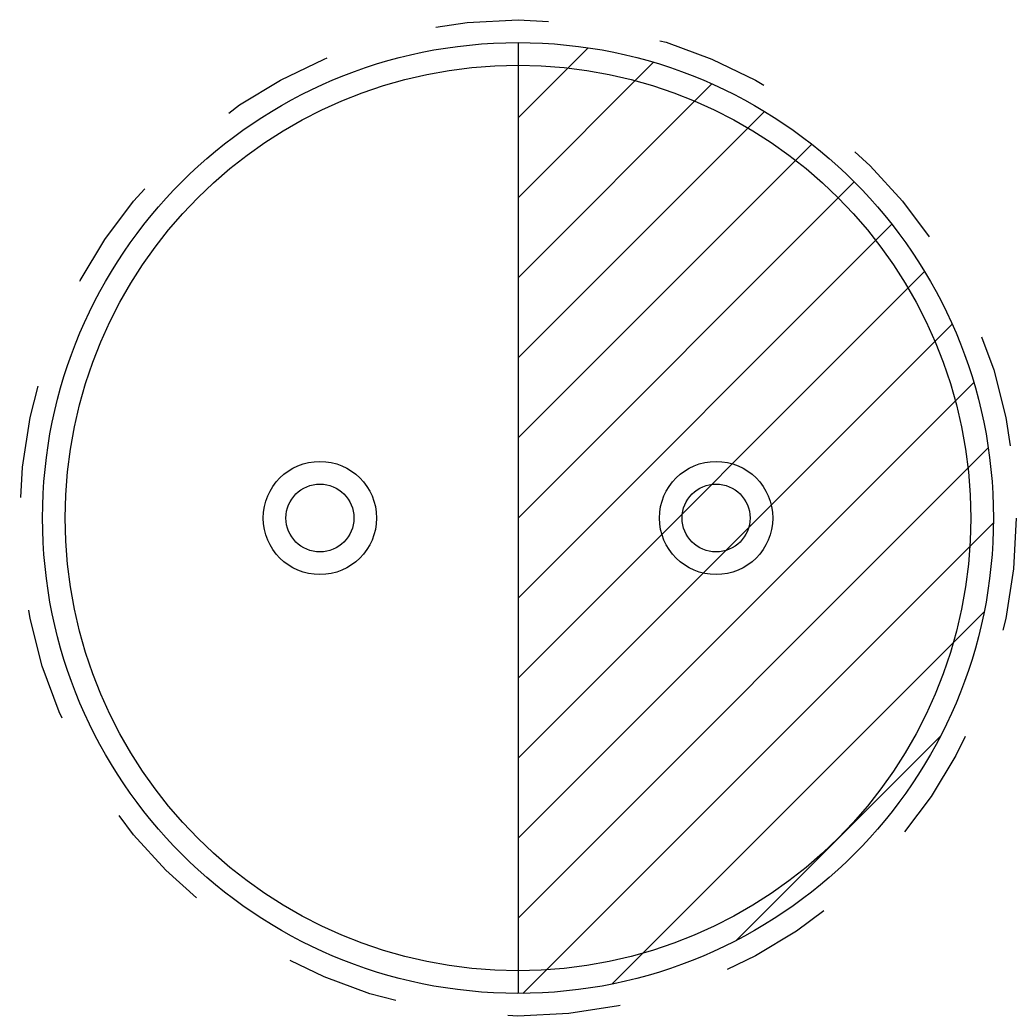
# Model space of a CAD drawing. Extents: x -4.4 to 4.4, y -4.4 to 4.4.
import ezdxf

# ---------------------------------------------------------------- set-up
doc = ezdxf.new("R2010")
doc.units = 0
doc.linetypes.add('虚线', pattern=[2, 1, -1])
for name, color, linetype in [('粗实线层', 7, 'CONTINUOUS'), ('细实线层', 7, 'CONTINUOUS'), ('虚线层', 6, '虚线')]:
    doc.layers.add(name, color=color, linetype=linetype)

msp = doc.modelspace()

# ---------------------------------------------------------------- linework, layer by layer
at = {"layer": '粗实线层'}
for p, q in [((0, 4.2), (0, -4.2)), ((0, 3.5355), (0.6187, 4.1542)), ((0, 2.8284), (1.1973, 4.0257)), ((0, 2.1213), (1.7134, 3.8347)), ((0, 1.4142), (2.1773, 3.5915)), ((0, 0.7071), (2.5952, 3.3023)), ((0, 0), (2.9698, 2.9698)), ((0, -0.7071), (3.3023, 2.5952)), ((0, -1.4142), (3.5916, 2.1774)), ((0, -2.1213), (3.8347, 1.7133)), ((0, -2.8284), (4.0257, 1.1973)), ((0, -3.5355), (4.1542, 0.6187)), ((0.0429, -4.1998), (4.1998, -0.0429)), ((0.8332, -4.1165), (4.1165, -0.8332)), ((1.9229, -3.734), (3.734, -1.9229))]:
    msp.add_line(p, q, dxfattribs=at)
msp.add_circle((0, 0), 4.2, dxfattribs=at)
at = {"layer": '细实线层'}
for centre, radius in [((0, 0), 4), ((-1.75, 0), 0.5), ((1.75, 0), 0.5), ((-1.75, 0), 0.3), ((1.75, 0), 0.3)]:
    msp.add_circle(centre, radius, dxfattribs=at)
at = {"layer": '虚线层'}
msp.add_circle((0, 0), 4.4, dxfattribs=at)

doc.saveas('drawing.dxf')
